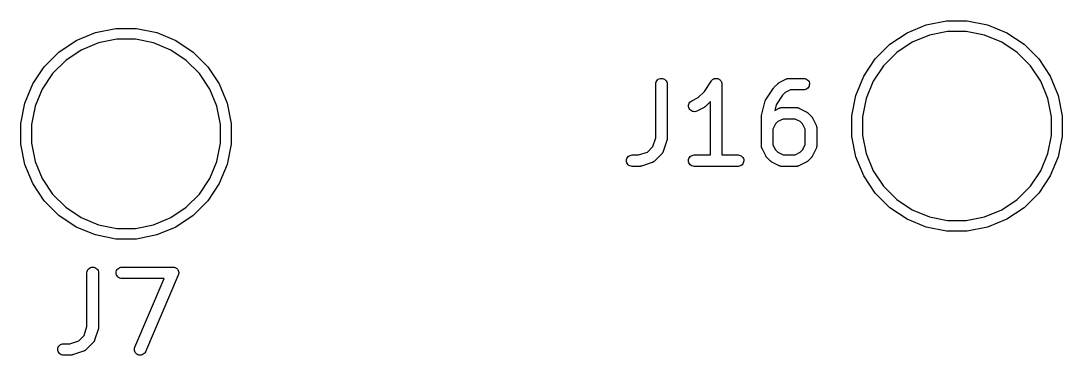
# Model space of a CAD drawing. Extents: x 4.1 to 76.2, y 7.7 to 62.
# Drawn here: x 41.02 to 54.61, y 57.59 to 61.95 of the extents above; entities that cross this region are included whole.
import ezdxf

# ---------------------------------------------------------------- set-up
doc = ezdxf.new("R2010")
doc.units = 0
doc.layers.add('BLACK', color=7, linetype='CONTINUOUS')

msp = doc.modelspace()

# ---------------------------------------------------------------- linework, layer by layer
at = {"layer": 'BLACK', "linetype": 'CONTINUOUS'}
for p, q in [((41.992, 61.798), (42.2573, 61.8508)), ((42.2573, 61.8508), (42.5279, 61.8508)), ((42.5279, 61.8508), (42.7932, 61.798)), ((52.5879, 61.7961), (52.8378, 61.8996)), ((52.8378, 61.8996), (53.1031, 61.9524)), ((53.1031, 61.9524), (53.3737, 61.9524)), ((53.3737, 61.9524), (53.639, 61.8996)), ((53.639, 61.8996), (53.8889, 61.7961)), ((41.7421, 61.6945), (41.992, 61.798)), ((42.2711, 61.7114), (42.0326, 61.664)), ((42.5141, 61.7114), (42.2711, 61.7114)), ((42.7526, 61.664), (42.5141, 61.7114)), ((42.7932, 61.798), (43.0431, 61.6945)), ((52.3629, 61.6458), (52.5879, 61.7961)), ((52.8784, 61.7656), (52.6539, 61.6726)), ((53.1169, 61.813), (52.8784, 61.7656)), ((53.3599, 61.813), (53.1169, 61.813)), ((53.5984, 61.7656), (53.3599, 61.813)), ((53.8229, 61.6726), (53.5984, 61.7656)), ((53.8889, 61.7961), (54.1139, 61.6458)), ((41.5171, 61.5442), (41.7421, 61.6945)), ((42.0326, 61.664), (41.8081, 61.571)), ((42.9771, 61.571), (42.7526, 61.664)), ((43.0431, 61.6945), (43.2681, 61.5442)), ((52.1716, 61.4545), (52.3629, 61.6458)), ((52.6539, 61.6726), (52.4518, 61.5375)), ((54.025, 61.5375), (53.8229, 61.6726)), ((54.1139, 61.6458), (54.3052, 61.4545)), ((41.3258, 61.3529), (41.5171, 61.5442)), ((41.8081, 61.571), (41.606, 61.4359)), ((43.1792, 61.4359), (42.9771, 61.571)), ((43.2681, 61.5442), (43.4594, 61.3529)), ((52.0213, 61.2295), (52.1716, 61.4545)), ((52.4518, 61.5375), (52.2799, 61.3656)), ((54.1969, 61.3656), (54.025, 61.5375)), ((54.3052, 61.4545), (54.4555, 61.2295)), ((41.1755, 61.1279), (41.3258, 61.3529)), ((41.606, 61.4359), (41.4341, 61.264)), ((43.3511, 61.264), (43.1792, 61.4359)), ((43.4594, 61.3529), (43.6097, 61.1279)), ((52.2799, 61.3656), (52.1448, 61.1635)), ((54.332, 61.1635), (54.1969, 61.3656)), ((41.4341, 61.264), (41.299, 61.0619)), ((43.4862, 61.0619), (43.3511, 61.264)), ((49.3119, 61.1562), (49.319, 61.169)), ((49.319, 61.169), (49.3284, 61.1802)), ((49.3284, 61.1802), (49.3398, 61.1894)), ((49.3398, 61.1894), (49.3528, 61.1962)), ((49.3528, 61.1962), (49.3668, 61.2003)), ((49.3668, 61.2003), (49.3814, 61.2016)), ((49.3814, 61.2016), (49.396, 61.2001)), ((49.396, 61.2001), (49.4099, 61.1958)), ((49.4099, 61.1958), (49.4228, 61.1888)), ((49.4228, 61.1888), (49.4341, 61.1795)), ((49.4341, 61.1795), (49.4433, 61.1681)), ((49.4433, 61.1681), (49.4502, 61.1552)), ((49.9416, 61.0315), (50.0328, 61.1682)), ((50.0328, 61.1682), (50.0333, 61.169)), ((50.0333, 61.1691), (50.0381, 61.1747)), ((50.0333, 61.169), (50.0333, 61.1691)), ((50.0333, 61.169), (50.0333, 61.169)), ((50.0333, 61.169), (50.0333, 61.169)), ((50.0381, 61.1747), (50.0427, 61.1802)), ((50.0427, 61.1802), (50.0428, 61.1803)), ((50.0427, 61.1802), (50.0427, 61.1802)), ((50.0428, 61.1803), (50.0486, 61.185)), ((50.0486, 61.185), (50.0541, 61.1894)), ((50.0541, 61.1894), (50.0541, 61.1894)), ((50.0541, 61.1894), (50.0542, 61.1894)), ((50.0542, 61.1894), (50.061, 61.193)), ((50.061, 61.193), (50.0671, 61.1962)), ((50.0671, 61.1962), (50.0671, 61.1962)), ((50.0671, 61.1962), (50.0672, 61.1962)), ((50.0672, 61.1962), (50.0744, 61.1983)), ((50.0744, 61.1983), (50.0811, 61.2003)), ((50.0811, 61.2003), (50.0812, 61.2003)), ((50.0812, 61.2003), (50.0884, 61.201)), ((50.0812, 61.2003), (50.0812, 61.2003)), ((50.0884, 61.201), (50.0957, 61.2016)), ((50.0957, 61.2016), (50.0958, 61.2016)), ((50.0957, 61.2016), (50.0957, 61.2016)), ((50.0958, 61.2016), (50.1033, 61.2008)), ((50.1033, 61.2008), (50.1102, 61.2001)), ((50.1102, 61.2001), (50.1103, 61.2001)), ((50.1103, 61.2001), (50.1104, 61.2001)), ((50.1104, 61.2001), (50.1177, 61.1978)), ((50.1177, 61.1978), (50.1242, 61.1958)), ((50.1242, 61.1958), (50.1243, 61.1957)), ((50.1243, 61.1957), (50.1243, 61.1957)), ((50.1243, 61.1957), (50.1309, 61.1922)), ((50.1309, 61.1922), (50.1371, 61.1888)), ((50.1371, 61.1888), (50.1371, 61.1888)), ((50.1371, 61.1888), (50.1372, 61.1887)), ((50.1372, 61.1887), (50.1428, 61.1841)), ((50.1428, 61.1841), (50.1484, 61.1795)), ((50.1484, 61.1795), (50.1484, 61.1794)), ((50.1484, 61.1794), (50.1485, 61.1794)), ((50.1485, 61.1794), (50.1533, 61.1734)), ((50.1533, 61.1734), (50.1576, 61.1681)), ((50.1576, 61.1681), (50.1577, 61.1681)), ((50.1577, 61.1681), (50.1577, 61.168)), ((50.1577, 61.168), (50.1614, 61.1611)), ((50.9188, 61.1461), (51.014, 61.1937)), ((51.014, 61.1937), (51.0149, 61.1942)), ((51.0149, 61.1942), (51.017, 61.1949)), ((51.017, 61.1949), (51.019, 61.196)), ((51.019, 61.196), (51.0239, 61.1974)), ((51.0239, 61.1974), (51.0287, 61.1992)), ((51.0287, 61.1992), (51.0309, 61.1996)), ((51.0309, 61.1996), (51.033, 61.2002)), ((51.033, 61.2002), (51.0381, 61.2007)), ((51.0381, 61.2007), (51.0431, 61.2015)), ((51.0431, 61.2015), (51.0453, 61.2014)), ((51.0453, 61.2014), (51.0475, 61.2016)), ((51.0475, 61.2016), (51.238, 61.2016)), ((51.238, 61.2016), (51.2391, 61.2016)), ((51.2391, 61.2016), (51.2536, 61.2)), ((51.2536, 61.2), (51.2676, 61.1956)), ((51.2676, 61.1956), (51.2804, 61.1885)), ((51.2804, 61.1885), (51.2916, 61.1791)), ((51.2916, 61.1791), (51.3008, 61.1677)), ((51.3008, 61.1677), (51.3076, 61.1547)), ((51.9178, 60.9796), (52.0213, 61.2295)), ((54.4555, 61.2295), (54.559, 60.9796)), ((41.072, 60.878), (41.1755, 61.1279)), ((41.299, 61.0619), (41.206, 60.8374)), ((43.5792, 60.8374), (43.4862, 61.0619)), ((43.6097, 61.1279), (43.7132, 60.878)), ((49.3059, 61.1277), (49.3075, 61.1422)), ((49.3059, 61.1266), (49.3059, 61.1277)), ((49.3059, 60.4245), (49.3059, 61.1266)), ((49.3075, 61.1422), (49.3119, 61.1562)), ((49.4502, 61.1552), (49.4544, 61.1412)), ((49.4544, 61.1412), (49.4559, 61.1266)), ((49.4559, 61.1266), (49.4559, 60.4123)), ((49.8603, 60.9502), (49.9416, 61.0315)), ((50.1614, 61.1611), (50.1645, 61.1552)), ((50.1645, 61.1552), (50.1645, 61.1551)), ((50.1645, 61.1551), (50.1645, 61.1551)), ((50.1645, 61.1551), (50.1667, 61.148)), ((50.1667, 61.148), (50.1687, 61.1412)), ((50.1687, 61.1412), (50.1687, 61.1411)), ((50.1687, 61.1411), (50.1688, 61.1411)), ((50.1688, 61.1411), (50.1695, 61.1337)), ((50.1695, 61.1337), (50.1702, 61.1266)), ((50.1702, 61.1266), (50.1702, 60.2016)), ((50.747, 60.9301), (50.8423, 61.073)), ((50.8423, 61.073), (50.8424, 61.0731)), ((50.8424, 61.0731), (50.8429, 61.0739)), ((50.8424, 61.0731), (50.8424, 61.0731)), ((50.8424, 61.0731), (50.8424, 61.0731)), ((50.8429, 61.0739), (50.8473, 61.0791)), ((50.8473, 61.0791), (50.8517, 61.0844)), ((50.8517, 61.0844), (50.8993, 61.132)), ((50.8993, 61.132), (50.9, 61.1328)), ((50.9, 61.1328), (50.9033, 61.1354)), ((50.9033, 61.1354), (50.9064, 61.1383)), ((50.9064, 61.1383), (50.909, 61.14)), ((50.909, 61.14), (50.9115, 61.1419)), ((50.9115, 61.1419), (50.9152, 61.1438)), ((50.9152, 61.1438), (50.9188, 61.1461)), ((51.0652, 61.0516), (50.9967, 61.0174)), ((51.238, 61.0516), (51.0652, 61.0516)), ((51.2526, 61.053), (51.238, 61.0516)), ((51.2666, 61.0573), (51.2526, 61.053)), ((51.2795, 61.0642), (51.2666, 61.0573)), ((51.2909, 61.0734), (51.2795, 61.0642)), ((51.3002, 61.0847), (51.2909, 61.0734)), ((51.3072, 61.0976), (51.3002, 61.0847)), ((51.3115, 61.1115), (51.3072, 61.0976)), ((51.3076, 61.1547), (51.3117, 61.1407)), ((51.313, 61.1261), (51.3115, 61.1115)), ((51.3117, 61.1407), (51.313, 61.1261)), ((52.1448, 61.1635), (52.0518, 60.939)), ((54.425, 60.939), (54.332, 61.1635)), ((49.7529, 60.8901), (49.7635, 60.9002)), ((49.7635, 60.9002), (49.7759, 60.908)), ((49.7759, 60.908), (49.8603, 60.9502)), ((50.0202, 60.8979), (49.9577, 60.8355)), ((50.0202, 60.2016), (50.0202, 60.8979)), ((50.6891, 60.7162), (50.7367, 60.9067)), ((50.7367, 60.9067), (50.7369, 60.9077)), ((50.7369, 60.9077), (50.7387, 60.9124)), ((50.7387, 60.9124), (50.7402, 60.9172)), ((50.7402, 60.9172), (50.7412, 60.9193)), ((50.7412, 60.9193), (50.7421, 60.9214)), ((50.7421, 60.9214), (50.7447, 60.9257)), ((50.7447, 60.9257), (50.747, 60.9301)), ((50.963, 60.9836), (50.8791, 60.8577)), ((50.9967, 61.0174), (50.963, 60.9836)), ((51.865, 60.7143), (51.9178, 60.9796)), ((52.0518, 60.939), (52.0044, 60.7005)), ((54.4724, 60.7005), (54.425, 60.939)), ((54.559, 60.9796), (54.6118, 60.7143)), ((41.0192, 60.6127), (41.072, 60.878)), ((41.206, 60.8374), (41.1586, 60.5989)), ((43.6266, 60.5989), (43.5792, 60.8374)), ((43.7132, 60.878), (43.766, 60.6127)), ((49.7346, 60.836), (49.7351, 60.8506)), ((49.737, 60.8215), (49.7346, 60.836)), ((49.7351, 60.8506), (49.7384, 60.8649)), ((49.7421, 60.8078), (49.737, 60.8215)), ((49.7384, 60.8649), (49.7444, 60.8782)), ((49.7498, 60.7954), (49.7421, 60.8078)), ((49.7444, 60.8782), (49.7529, 60.8901)), ((49.7598, 60.7847), (49.7498, 60.7954)), ((49.7717, 60.7761), (49.7598, 60.7847)), ((49.785, 60.77), (49.7717, 60.7761)), ((49.7992, 60.7666), (49.785, 60.77)), ((49.8138, 60.766), (49.7992, 60.7666)), ((49.8283, 60.7683), (49.8138, 60.766)), ((49.842, 60.7734), (49.8283, 60.7683)), ((49.843, 60.7738), (49.842, 60.7734)), ((49.9382, 60.8214), (49.843, 60.7738)), ((49.9418, 60.8237), (49.9382, 60.8214)), ((49.9455, 60.8256), (49.9418, 60.8237)), ((49.948, 60.8276), (49.9455, 60.8256)), ((49.9506, 60.8292), (49.948, 60.8276)), ((49.9537, 60.8321), (49.9506, 60.8292)), ((49.957, 60.8348), (49.9537, 60.8321)), ((49.9577, 60.8355), (49.957, 60.8348)), ((50.8791, 60.8577), (50.8605, 60.7836)), ((50.8605, 60.7836), (50.9188, 60.8127)), ((50.9188, 60.8127), (50.9197, 60.8132)), ((50.9197, 60.8132), (50.9218, 60.814)), ((50.9218, 60.814), (50.9237, 60.815)), ((50.9237, 60.815), (50.9286, 60.8165)), ((50.9286, 60.8165), (50.9334, 60.8183)), ((50.9334, 60.8183), (50.9356, 60.8186)), ((50.9356, 60.8186), (50.9377, 60.8192)), ((50.9377, 60.8192), (50.9428, 60.8197)), ((50.9428, 60.8197), (50.9479, 60.8205)), ((50.9479, 60.8205), (50.9501, 60.8205)), ((50.9501, 60.8205), (50.9523, 60.8207)), ((50.9523, 60.8207), (51.1428, 60.8207)), ((51.1428, 60.8207), (51.1438, 60.8207)), ((51.1438, 60.8207), (51.146, 60.8204)), ((51.146, 60.8204), (51.1482, 60.8205)), ((51.1482, 60.8205), (51.1533, 60.8196)), ((51.1533, 60.8196), (51.1584, 60.819)), ((51.1584, 60.819), (51.1605, 60.8184)), ((51.1605, 60.8184), (51.1627, 60.818)), ((51.1627, 60.818), (51.1674, 60.8162)), ((51.1674, 60.8162), (51.1723, 60.8146)), ((51.1723, 60.8146), (51.1743, 60.8135)), ((51.1743, 60.8135), (51.1763, 60.8127)), ((51.1763, 60.8127), (51.2716, 60.7651)), ((51.2716, 60.7651), (51.2725, 60.7647)), ((51.2725, 60.7647), (51.276, 60.7624)), ((51.276, 60.7624), (51.2797, 60.7604)), ((51.2797, 60.7604), (51.2822, 60.7584)), ((50.6868, 60.6991), (50.687, 60.7004)), ((50.6868, 60.698), (50.6868, 60.6991)), ((50.6868, 60.3171), (50.6868, 60.698)), ((50.6869, 60.7018), (50.6878, 60.7077)), ((50.687, 60.7004), (50.6869, 60.7018)), ((50.6878, 60.7077), (50.6885, 60.7136)), ((50.6885, 60.7136), (50.6889, 60.7149)), ((50.6889, 60.7149), (50.6891, 60.7162)), ((50.9015, 60.6364), (50.8711, 60.606)), ((50.97, 60.6707), (50.9015, 60.6364)), ((51.1251, 60.6707), (50.97, 60.6707)), ((51.1936, 60.6364), (51.1251, 60.6707)), ((51.224, 60.606), (51.1936, 60.6364)), ((51.2822, 60.7584), (51.2848, 60.7567)), ((51.2848, 60.7567), (51.2878, 60.7538)), ((51.2878, 60.7538), (51.2911, 60.7511)), ((51.2911, 60.7511), (51.3387, 60.7035)), ((51.3387, 60.7035), (51.3394, 60.7027)), ((51.3394, 60.7027), (51.342, 60.6994)), ((51.342, 60.6994), (51.3449, 60.6964)), ((51.3449, 60.6964), (51.3466, 60.6937)), ((51.3466, 60.6937), (51.3485, 60.6913)), ((51.3485, 60.6913), (51.3505, 60.6875)), ((51.3505, 60.6875), (51.3527, 60.684)), ((51.3527, 60.684), (51.4003, 60.5887)), ((51.865, 60.4437), (51.865, 60.7143)), ((52.0044, 60.7005), (52.0044, 60.4575)), ((54.4724, 60.4575), (54.4724, 60.7005)), ((54.6118, 60.7143), (54.6118, 60.4437)), ((41.0192, 60.3421), (41.0192, 60.6127)), ((41.1586, 60.5989), (41.1586, 60.3559)), ((43.6266, 60.3559), (43.6266, 60.5989)), ((43.766, 60.6127), (43.766, 60.3421)), ((50.8711, 60.606), (50.8368, 60.5375)), ((50.8368, 60.5375), (50.8368, 60.3348)), ((51.2583, 60.5375), (51.224, 60.606)), ((51.2583, 60.3348), (51.2583, 60.5375)), ((51.4003, 60.5887), (51.4008, 60.5878)), ((51.4008, 60.5878), (51.4016, 60.5857)), ((51.4016, 60.5857), (51.4026, 60.5838)), ((51.4026, 60.5838), (51.4041, 60.5789)), ((51.4041, 60.5789), (51.4058, 60.5741)), ((51.4058, 60.5741), (51.4062, 60.5719)), ((51.4062, 60.5719), (51.4068, 60.5698)), ((51.4068, 60.5698), (51.4073, 60.5647)), ((51.4073, 60.5647), (51.4081, 60.5596)), ((51.4081, 60.5596), (51.408, 60.5574)), ((51.408, 60.5574), (51.4083, 60.5552)), ((51.4083, 60.5552), (51.4083, 60.3171)), ((41.1586, 60.3559), (41.206, 60.1174)), ((43.5792, 60.1174), (43.6266, 60.3559)), ((49.2677, 60.31), (49.3059, 60.4245)), ((49.452, 60.3886), (49.4044, 60.2458)), ((49.453, 60.3927), (49.452, 60.3886)), ((49.4542, 60.3967), (49.453, 60.3927)), ((49.4546, 60.3998), (49.4542, 60.3967)), ((49.4553, 60.4029), (49.4546, 60.3998)), ((49.4554, 60.4071), (49.4553, 60.4029)), ((49.4559, 60.4113), (49.4554, 60.4071)), ((49.4559, 60.4123), (49.4559, 60.4113)), ((51.9178, 60.1784), (51.865, 60.4437)), ((52.0044, 60.4575), (52.0518, 60.219)), ((54.425, 60.219), (54.4724, 60.4575)), ((54.6118, 60.4437), (54.559, 60.1784)), ((41.072, 60.0768), (41.0192, 60.3421)), ((43.766, 60.3421), (43.7132, 60.0768)), ((49.083, 60.2016), (49.1975, 60.2398)), ((49.1975, 60.2398), (49.2677, 60.31)), ((49.3863, 60.2164), (49.2911, 60.1212)), ((49.3877, 60.2181), (49.3863, 60.2164)), ((49.3893, 60.2196), (49.3877, 60.2181)), ((49.3923, 60.2238), (49.3893, 60.2196)), ((49.3956, 60.2278), (49.3923, 60.2238)), ((49.3966, 60.2297), (49.3956, 60.2278)), ((49.3979, 60.2315), (49.3966, 60.2297)), ((49.4001, 60.2361), (49.3979, 60.2315)), ((49.4025, 60.2407), (49.4001, 60.2361)), ((49.4031, 60.2428), (49.4025, 60.2407)), ((49.4041, 60.2448), (49.4031, 60.2428)), ((49.4044, 60.2458), (49.4041, 60.2448)), ((50.687, 60.3149), (50.6868, 60.3171)), ((50.687, 60.3127), (50.687, 60.3149)), ((50.6878, 60.3076), (50.687, 60.3127)), ((50.6883, 60.3025), (50.6878, 60.3076)), ((50.6889, 60.3004), (50.6883, 60.3025)), ((50.6892, 60.2982), (50.6889, 60.3004)), ((50.691, 60.2934), (50.6892, 60.2982)), ((50.6925, 60.2885), (50.691, 60.2934)), ((50.6935, 60.2866), (50.6925, 60.2885)), ((50.6943, 60.2845), (50.6935, 60.2866)), ((50.6947, 60.2836), (50.6943, 60.2845)), ((50.7424, 60.1883), (50.6947, 60.2836)), ((50.8368, 60.3348), (50.8711, 60.2663)), ((50.8711, 60.2663), (50.9015, 60.2359)), ((50.9015, 60.2359), (50.97, 60.2016)), ((51.1251, 60.2016), (51.1936, 60.2359)), ((51.1936, 60.2359), (51.224, 60.2663)), ((51.224, 60.2663), (51.2583, 60.3348)), ((51.4003, 60.2836), (51.3527, 60.1883)), ((51.4011, 60.2856), (51.4003, 60.2836)), ((51.4022, 60.2875), (51.4011, 60.2856)), ((51.4037, 60.2924), (51.4022, 60.2875)), ((51.4056, 60.2972), (51.4037, 60.2924)), ((51.406, 60.2994), (51.4056, 60.2972)), ((51.4066, 60.3015), (51.406, 60.2994)), ((51.4072, 60.3066), (51.4066, 60.3015)), ((51.4081, 60.3116), (51.4072, 60.3066)), ((51.4082, 60.316), (51.408, 60.3139)), ((51.408, 60.3139), (51.4081, 60.3116)), ((51.4083, 60.3171), (51.4082, 60.316)), ((52.0518, 60.219), (52.1448, 59.9945)), ((54.332, 59.9945), (54.425, 60.219)), ((41.206, 60.1174), (41.299, 59.8929)), ((43.4862, 59.8929), (43.5792, 60.1174)), ((48.9249, 60.1271), (48.9265, 60.1417)), ((48.9263, 60.1126), (48.9249, 60.1271)), ((48.9304, 60.0985), (48.9263, 60.1126)), ((48.9265, 60.1417), (48.9308, 60.1557)), ((48.9372, 60.0856), (48.9304, 60.0985)), ((48.9308, 60.1557), (48.9377, 60.1686)), ((48.9463, 60.0741), (48.9372, 60.0856)), ((48.9377, 60.1686), (48.9471, 60.1798)), ((48.9471, 60.1798), (48.9584, 60.1891)), ((48.9584, 60.1891), (48.9713, 60.196)), ((48.9713, 60.196), (48.9854, 60.2002)), ((48.9854, 60.2002), (48.9999, 60.2016)), ((48.9999, 60.2016), (49.083, 60.2016)), ((49.2617, 60.1031), (49.1189, 60.0555)), ((49.2637, 60.104), (49.2617, 60.1031)), ((49.2659, 60.1046), (49.2637, 60.104)), ((49.2704, 60.107), (49.2659, 60.1046)), ((49.2751, 60.109), (49.2704, 60.107)), ((49.2769, 60.1103), (49.2751, 60.109)), ((49.2789, 60.1113), (49.2769, 60.1103)), ((49.2829, 60.1145), (49.2789, 60.1113)), ((49.2871, 60.1175), (49.2829, 60.1145)), ((49.2886, 60.1191), (49.2871, 60.1175)), ((49.2903, 60.1205), (49.2886, 60.1191)), ((49.2911, 60.1212), (49.2903, 60.1205)), ((49.7344, 60.1271), (49.736, 60.1417)), ((49.7358, 60.1126), (49.7344, 60.1271)), ((49.7399, 60.0985), (49.7358, 60.1126)), ((49.736, 60.1417), (49.7403, 60.1557)), ((49.7467, 60.0856), (49.7399, 60.0985)), ((49.7403, 60.1557), (49.7473, 60.1686)), ((49.7559, 60.0741), (49.7467, 60.0856)), ((49.7473, 60.1686), (49.7566, 60.1798)), ((49.7566, 60.1798), (49.7679, 60.1891)), ((49.7679, 60.1891), (49.7809, 60.196)), ((49.7809, 60.196), (49.7949, 60.2002)), ((49.7949, 60.2002), (49.8094, 60.2016)), ((49.8094, 60.2016), (50.0202, 60.2016)), ((50.1702, 60.2016), (50.3809, 60.2016)), ((50.3809, 60.2016), (50.3819, 60.2016)), ((50.3819, 60.2016), (50.3965, 60.2)), ((50.3965, 60.2), (50.4104, 60.1956)), ((50.4104, 60.1956), (50.4232, 60.1885)), ((50.4232, 60.1885), (50.4345, 60.1791)), ((50.4431, 60.0847), (50.4337, 60.0734)), ((50.4345, 60.1791), (50.4436, 60.1677)), ((50.45, 60.0976), (50.4431, 60.0847)), ((50.4436, 60.1677), (50.4504, 60.1547)), ((50.4543, 60.1115), (50.45, 60.0976)), ((50.4504, 60.1547), (50.4545, 60.1407)), ((50.4559, 60.1261), (50.4543, 60.1115)), ((50.4545, 60.1407), (50.4559, 60.1261)), ((50.7446, 60.1847), (50.7424, 60.1883)), ((50.7465, 60.181), (50.7446, 60.1847)), ((50.7485, 60.1786), (50.7465, 60.181)), ((50.7502, 60.1759), (50.7485, 60.1786)), ((50.7531, 60.1729), (50.7502, 60.1759)), ((50.7557, 60.1696), (50.7531, 60.1729)), ((50.7564, 60.1688), (50.7557, 60.1696)), ((50.804, 60.1212), (50.7564, 60.1688)), ((50.8073, 60.1185), (50.804, 60.1212)), ((50.8103, 60.1156), (50.8073, 60.1185)), ((50.8129, 60.1139), (50.8103, 60.1156)), ((50.8153, 60.1119), (50.8129, 60.1139)), ((50.8191, 60.1099), (50.8153, 60.1119)), ((50.8226, 60.1076), (50.8191, 60.1099)), ((50.8235, 60.1072), (50.8226, 60.1076)), ((50.9188, 60.0595), (50.8235, 60.1072)), ((50.97, 60.2016), (51.1251, 60.2016)), ((51.2716, 60.1072), (51.1763, 60.0595)), ((51.2751, 60.1094), (51.2716, 60.1072)), ((51.2789, 60.1113), (51.2751, 60.1094)), ((51.2813, 60.1133), (51.2789, 60.1113)), ((51.284, 60.1149), (51.2813, 60.1133)), ((51.287, 60.1178), (51.284, 60.1149)), ((51.2903, 60.1205), (51.287, 60.1178)), ((51.2911, 60.1212), (51.2903, 60.1205)), ((51.3387, 60.1688), (51.2911, 60.1212)), ((51.3413, 60.1721), (51.3387, 60.1688)), ((51.3443, 60.1751), (51.3413, 60.1721)), ((51.346, 60.1777), (51.3443, 60.1751)), ((51.348, 60.1801), (51.346, 60.1777)), ((51.3499, 60.1838), (51.348, 60.1801)), ((51.3522, 60.1874), (51.3499, 60.1838)), ((51.3527, 60.1883), (51.3522, 60.1874)), ((52.0213, 59.9285), (51.9178, 60.1784)), ((54.559, 60.1784), (54.4555, 59.9285)), ((41.1755, 59.8269), (41.072, 60.0768)), ((43.7132, 60.0768), (43.6097, 59.8269)), ((48.9575, 60.0647), (48.9463, 60.0741)), ((48.9704, 60.0577), (48.9575, 60.0647)), ((48.9843, 60.0533), (48.9704, 60.0577)), ((48.9989, 60.0516), (48.9843, 60.0533)), ((48.9999, 60.0516), (48.9989, 60.0516)), ((49.0952, 60.0516), (48.9999, 60.0516)), ((49.0994, 60.052), (49.0952, 60.0516)), ((49.1036, 60.0521), (49.0994, 60.052)), ((49.1066, 60.0527), (49.1036, 60.0521)), ((49.1097, 60.053), (49.1066, 60.0527)), ((49.1138, 60.0543), (49.1097, 60.053)), ((49.1179, 60.0551), (49.1138, 60.0543)), ((49.1189, 60.0555), (49.1179, 60.0551)), ((49.7671, 60.0647), (49.7559, 60.0741)), ((49.7799, 60.0577), (49.7671, 60.0647)), ((49.7939, 60.0533), (49.7799, 60.0577)), ((49.8084, 60.0516), (49.7939, 60.0533)), ((49.8094, 60.0516), (49.8084, 60.0516)), ((50.3809, 60.0516), (49.8094, 60.0516)), ((50.3954, 60.053), (50.3809, 60.0516)), ((50.4095, 60.0573), (50.3954, 60.053)), ((50.4224, 60.0642), (50.4095, 60.0573)), ((50.4337, 60.0734), (50.4224, 60.0642)), ((50.9208, 60.0587), (50.9188, 60.0595)), ((50.9228, 60.0577), (50.9208, 60.0587)), ((50.9276, 60.0561), (50.9228, 60.0577)), ((50.9324, 60.0543), (50.9276, 60.0561)), ((50.9346, 60.0539), (50.9324, 60.0543)), ((50.9367, 60.0533), (50.9346, 60.0539)), ((50.9418, 60.0527), (50.9367, 60.0533)), ((50.9469, 60.0518), (50.9418, 60.0527)), ((50.9491, 60.0519), (50.9469, 60.0518)), ((50.9513, 60.0516), (50.9491, 60.0519)), ((50.9523, 60.0516), (50.9513, 60.0516)), ((51.1428, 60.0516), (50.9523, 60.0516)), ((51.145, 60.0518), (51.1428, 60.0516)), ((51.1472, 60.0517), (51.145, 60.0518)), ((51.1522, 60.0525), (51.1472, 60.0517)), ((51.1573, 60.053), (51.1522, 60.0525)), ((51.1595, 60.0537), (51.1573, 60.053)), ((51.1616, 60.054), (51.1595, 60.0537)), ((51.1665, 60.0558), (51.1616, 60.054)), ((51.1714, 60.0573), (51.1665, 60.0558)), ((51.1733, 60.0583), (51.1714, 60.0573)), ((51.1754, 60.0591), (51.1733, 60.0583)), ((51.1763, 60.0595), (51.1754, 60.0591)), ((52.1448, 59.9945), (52.2799, 59.7924)), ((54.1969, 59.7924), (54.332, 59.9945)), ((41.3258, 59.6019), (41.1755, 59.8269)), ((41.299, 59.8929), (41.4341, 59.6908)), ((43.3511, 59.6908), (43.4862, 59.8929)), ((43.6097, 59.8269), (43.4594, 59.6019)), ((52.1716, 59.7035), (52.0213, 59.9285)), ((54.4555, 59.9285), (54.3052, 59.7035)), ((41.4341, 59.6908), (41.606, 59.5189)), ((43.1792, 59.5189), (43.3511, 59.6908)), ((52.3629, 59.5122), (52.1716, 59.7035)), ((52.2799, 59.7924), (52.4518, 59.6205)), ((54.025, 59.6205), (54.1969, 59.7924)), ((54.3052, 59.7035), (54.1139, 59.5122)), ((41.5171, 59.4106), (41.3258, 59.6019)), ((43.4594, 59.6019), (43.2681, 59.4106)), ((52.4518, 59.6205), (52.6539, 59.4854)), ((53.8229, 59.4854), (54.025, 59.6205)), ((41.7421, 59.2603), (41.5171, 59.4106)), ((41.606, 59.5189), (41.8081, 59.3838)), ((42.9771, 59.3838), (43.1792, 59.5189)), ((43.2681, 59.4106), (43.0431, 59.2603)), ((52.5879, 59.3619), (52.3629, 59.5122)), ((52.6539, 59.4854), (52.8784, 59.3924)), ((53.5984, 59.3924), (53.8229, 59.4854)), ((54.1139, 59.5122), (53.8889, 59.3619)), ((41.8081, 59.3838), (42.0326, 59.2908)), ((42.0326, 59.2908), (42.2711, 59.2434)), ((42.5141, 59.2434), (42.7526, 59.2908)), ((42.7526, 59.2908), (42.9771, 59.3838)), ((52.8378, 59.2584), (52.5879, 59.3619)), ((52.8784, 59.3924), (53.1169, 59.345)), ((53.1169, 59.345), (53.3599, 59.345)), ((53.3599, 59.345), (53.5984, 59.3924)), ((53.8889, 59.3619), (53.639, 59.2584)), ((41.992, 59.1568), (41.7421, 59.2603)), ((42.2573, 59.104), (41.992, 59.1568)), ((42.2711, 59.2434), (42.5141, 59.2434)), ((42.7932, 59.1568), (42.5279, 59.104)), ((43.0431, 59.2603), (42.7932, 59.1568)), ((53.1031, 59.2056), (52.8378, 59.2584)), ((53.3737, 59.2056), (53.1031, 59.2056)), ((53.639, 59.2584), (53.3737, 59.2056)), ((42.5279, 59.104), (42.2573, 59.104)), ((41.9052, 58.7164), (41.9166, 58.7256)), ((41.9166, 58.7256), (41.9296, 58.7324)), ((41.9296, 58.7324), (41.9436, 58.7365)), ((41.9436, 58.7365), (41.9582, 58.7378)), ((41.9582, 58.7378), (41.9727, 58.7363)), ((41.9727, 58.7363), (41.9867, 58.732)), ((41.9867, 58.732), (41.9996, 58.725)), ((41.9996, 58.725), (42.0109, 58.7157)), ((42.2858, 58.716), (42.2971, 58.7253)), ((42.2971, 58.7253), (42.31, 58.7322)), ((42.31, 58.7322), (42.3241, 58.7364)), ((42.3241, 58.7364), (42.3386, 58.7378)), ((42.3386, 58.7378), (43.0053, 58.7378)), ((43.0053, 58.7378), (43.0063, 58.7378)), ((43.0063, 58.7378), (43.0066, 58.7378)), ((43.0066, 58.7378), (43.0069, 58.7378)), ((43.0069, 58.7378), (43.0138, 58.737)), ((43.0138, 58.737), (43.0209, 58.7362)), ((43.0209, 58.7362), (43.0211, 58.7361)), ((43.0211, 58.7361), (43.0214, 58.7361)), ((43.0214, 58.7361), (43.0281, 58.7339)), ((43.0281, 58.7339), (43.0348, 58.7318)), ((43.0348, 58.7318), (43.0351, 58.7316)), ((43.0351, 58.7316), (43.0353, 58.7315)), ((43.0353, 58.7315), (43.0414, 58.7282)), ((43.0414, 58.7282), (43.0477, 58.7247)), ((43.0477, 58.7247), (43.0479, 58.7245)), ((43.0479, 58.7245), (43.0481, 58.7244)), ((43.0481, 58.7244), (43.0534, 58.7199)), ((41.8827, 58.6639), (41.8843, 58.6784)), ((41.8827, 58.6628), (41.8827, 58.6639)), ((41.8827, 57.9607), (41.8827, 58.6628)), ((41.8843, 58.6784), (41.8887, 58.6924)), ((41.8887, 58.6924), (41.8958, 58.7052)), ((41.8958, 58.7052), (41.9052, 58.7164)), ((42.0109, 58.7157), (42.0201, 58.7043)), ((42.0201, 58.7043), (42.027, 58.6914)), ((42.027, 58.6914), (42.0312, 58.6774)), ((42.0312, 58.6774), (42.0327, 58.6628)), ((42.0327, 58.6628), (42.0327, 57.9485)), ((42.2636, 58.6633), (42.2652, 58.6779)), ((42.2649, 58.6488), (42.2636, 58.6633)), ((42.2691, 58.6347), (42.2649, 58.6488)), ((42.2652, 58.6779), (42.2695, 58.6919)), ((42.2759, 58.6218), (42.2691, 58.6347)), ((42.2695, 58.6919), (42.2764, 58.7048)), ((42.285, 58.6103), (42.2759, 58.6218)), ((42.2764, 58.7048), (42.2858, 58.716)), ((42.2962, 58.6009), (42.285, 58.6103)), ((42.3091, 58.5939), (42.2962, 58.6009)), ((42.323, 58.5895), (42.3091, 58.5939)), ((42.3376, 58.5878), (42.323, 58.5895)), ((42.3386, 58.5878), (42.3376, 58.5878)), ((42.8915, 58.5878), (42.3386, 58.5878)), ((42.5078, 57.6924), (42.8915, 58.5878)), ((43.0742, 58.6333), (42.6456, 57.6333)), ((43.0534, 58.7199), (43.0589, 58.7153)), ((43.0589, 58.7153), (43.059, 58.7151)), ((43.059, 58.7151), (43.0592, 58.7149)), ((43.0592, 58.7149), (43.0636, 58.7094)), ((43.0636, 58.7094), (43.068, 58.7039)), ((43.068, 58.7039), (43.0682, 58.7037)), ((43.0682, 58.7037), (43.0683, 58.7034)), ((43.0683, 58.7034), (43.0716, 58.6971)), ((43.0716, 58.6971), (43.0748, 58.6909)), ((43.0743, 58.6335), (43.0742, 58.6333)), ((43.0744, 58.6338), (43.0743, 58.6335)), ((43.0765, 58.6405), (43.0744, 58.6338)), ((43.0748, 58.6909), (43.0749, 58.6907)), ((43.0749, 58.6907), (43.075, 58.6904)), ((43.075, 58.6904), (43.0769, 58.6837)), ((43.0786, 58.6472), (43.0765, 58.6405)), ((43.0769, 58.6837), (43.079, 58.6769)), ((43.0787, 58.6475), (43.0786, 58.6472)), ((43.0788, 58.6477), (43.0787, 58.6475)), ((43.0795, 58.6547), (43.0788, 58.6477)), ((43.079, 58.6769), (43.079, 58.6766)), ((43.079, 58.6766), (43.0791, 58.6764)), ((43.0791, 58.6764), (43.0796, 58.6694)), ((43.0803, 58.6618), (43.0795, 58.6547)), ((43.0796, 58.6694), (43.0803, 58.6623)), ((43.0803, 58.6623), (43.0803, 58.662)), ((43.0803, 58.662), (43.0803, 58.6618)), ((41.8445, 57.8462), (41.8827, 57.9607)), ((42.0288, 57.9248), (41.9812, 57.782)), ((42.0298, 57.9289), (42.0288, 57.9248)), ((42.031, 57.9329), (42.0298, 57.9289)), ((42.0314, 57.936), (42.031, 57.9329)), ((42.0321, 57.9391), (42.0314, 57.936)), ((42.0322, 57.9433), (42.0321, 57.9391)), ((42.0327, 57.9475), (42.0322, 57.9433)), ((42.0327, 57.9485), (42.0327, 57.9475)), ((41.6598, 57.7378), (41.7743, 57.776)), ((41.7743, 57.776), (41.8445, 57.8462)), ((41.9769, 57.7723), (41.9747, 57.7677)), ((41.9793, 57.7769), (41.9769, 57.7723)), ((41.9799, 57.779), (41.9793, 57.7769)), ((41.9809, 57.781), (41.9799, 57.779)), ((41.9812, 57.782), (41.9809, 57.781)), ((41.5017, 57.6633), (41.5032, 57.6779)), ((41.503, 57.6488), (41.5017, 57.6633)), ((41.5072, 57.6347), (41.503, 57.6488)), ((41.5032, 57.6779), (41.5076, 57.6919)), ((41.514, 57.6218), (41.5072, 57.6347)), ((41.5076, 57.6919), (41.5145, 57.7048)), ((41.5145, 57.7048), (41.5239, 57.716)), ((41.5239, 57.716), (41.5352, 57.7253)), ((41.5352, 57.7253), (41.5481, 57.7322)), ((41.5481, 57.7322), (41.5621, 57.7364)), ((41.5621, 57.7364), (41.5767, 57.7378)), ((41.5767, 57.7378), (41.6598, 57.7378)), ((41.8385, 57.6393), (41.6957, 57.5917)), ((41.8405, 57.6402), (41.8385, 57.6393)), ((41.8427, 57.6408), (41.8405, 57.6402)), ((41.8472, 57.6432), (41.8427, 57.6408)), ((41.8519, 57.6452), (41.8472, 57.6432)), ((41.8537, 57.6465), (41.8519, 57.6452)), ((41.8557, 57.6475), (41.8537, 57.6465)), ((41.8597, 57.6507), (41.8557, 57.6475)), ((41.8638, 57.6537), (41.8597, 57.6507)), ((41.8654, 57.6553), (41.8638, 57.6537)), ((41.8671, 57.6567), (41.8654, 57.6553)), ((41.8678, 57.6574), (41.8671, 57.6567)), ((41.9631, 57.7526), (41.8678, 57.6574)), ((41.9645, 57.7543), (41.9631, 57.7526)), ((41.9661, 57.7558), (41.9645, 57.7543)), ((41.9691, 57.76), (41.9661, 57.7558)), ((41.9724, 57.764), (41.9691, 57.76)), ((41.9734, 57.7659), (41.9724, 57.764)), ((41.9747, 57.7677), (41.9734, 57.7659)), ((42.5017, 57.6639), (42.5034, 57.6784)), ((42.5029, 57.6493), (42.5017, 57.6639)), ((42.507, 57.6352), (42.5029, 57.6493)), ((42.5034, 57.6784), (42.5078, 57.6924)), ((42.5137, 57.6222), (42.507, 57.6352)), ((42.6456, 57.6333), (42.6452, 57.6323)), ((41.5231, 57.6103), (41.514, 57.6218)), ((41.5343, 57.6009), (41.5231, 57.6103)), ((41.5472, 57.5939), (41.5343, 57.6009)), ((41.5611, 57.5895), (41.5472, 57.5939)), ((41.5757, 57.5878), (41.5611, 57.5895)), ((41.5767, 57.5878), (41.5757, 57.5878)), ((41.672, 57.5878), (41.5767, 57.5878)), ((41.6761, 57.5882), (41.672, 57.5878)), ((41.6804, 57.5883), (41.6761, 57.5882)), ((41.6834, 57.5889), (41.6804, 57.5883)), ((41.6865, 57.5892), (41.6834, 57.5889)), ((41.6906, 57.5905), (41.6865, 57.5892)), ((41.6947, 57.5913), (41.6906, 57.5905)), ((41.6957, 57.5917), (41.6947, 57.5913)), ((42.5228, 57.6107), (42.5137, 57.6222)), ((42.5339, 57.6012), (42.5228, 57.6107)), ((42.5467, 57.5941), (42.5339, 57.6012)), ((42.5606, 57.5896), (42.5467, 57.5941)), ((42.5751, 57.5878), (42.5606, 57.5896)), ((42.5897, 57.589), (42.5751, 57.5878)), ((42.6038, 57.5929), (42.5897, 57.589)), ((42.6169, 57.5995), (42.6038, 57.5929)), ((42.6284, 57.6085), (42.6169, 57.5995)), ((42.638, 57.6196), (42.6284, 57.6085)), ((42.6452, 57.6323), (42.638, 57.6196))]:
    msp.add_line(p, q, dxfattribs=at)

doc.saveas('drawing.dxf')
